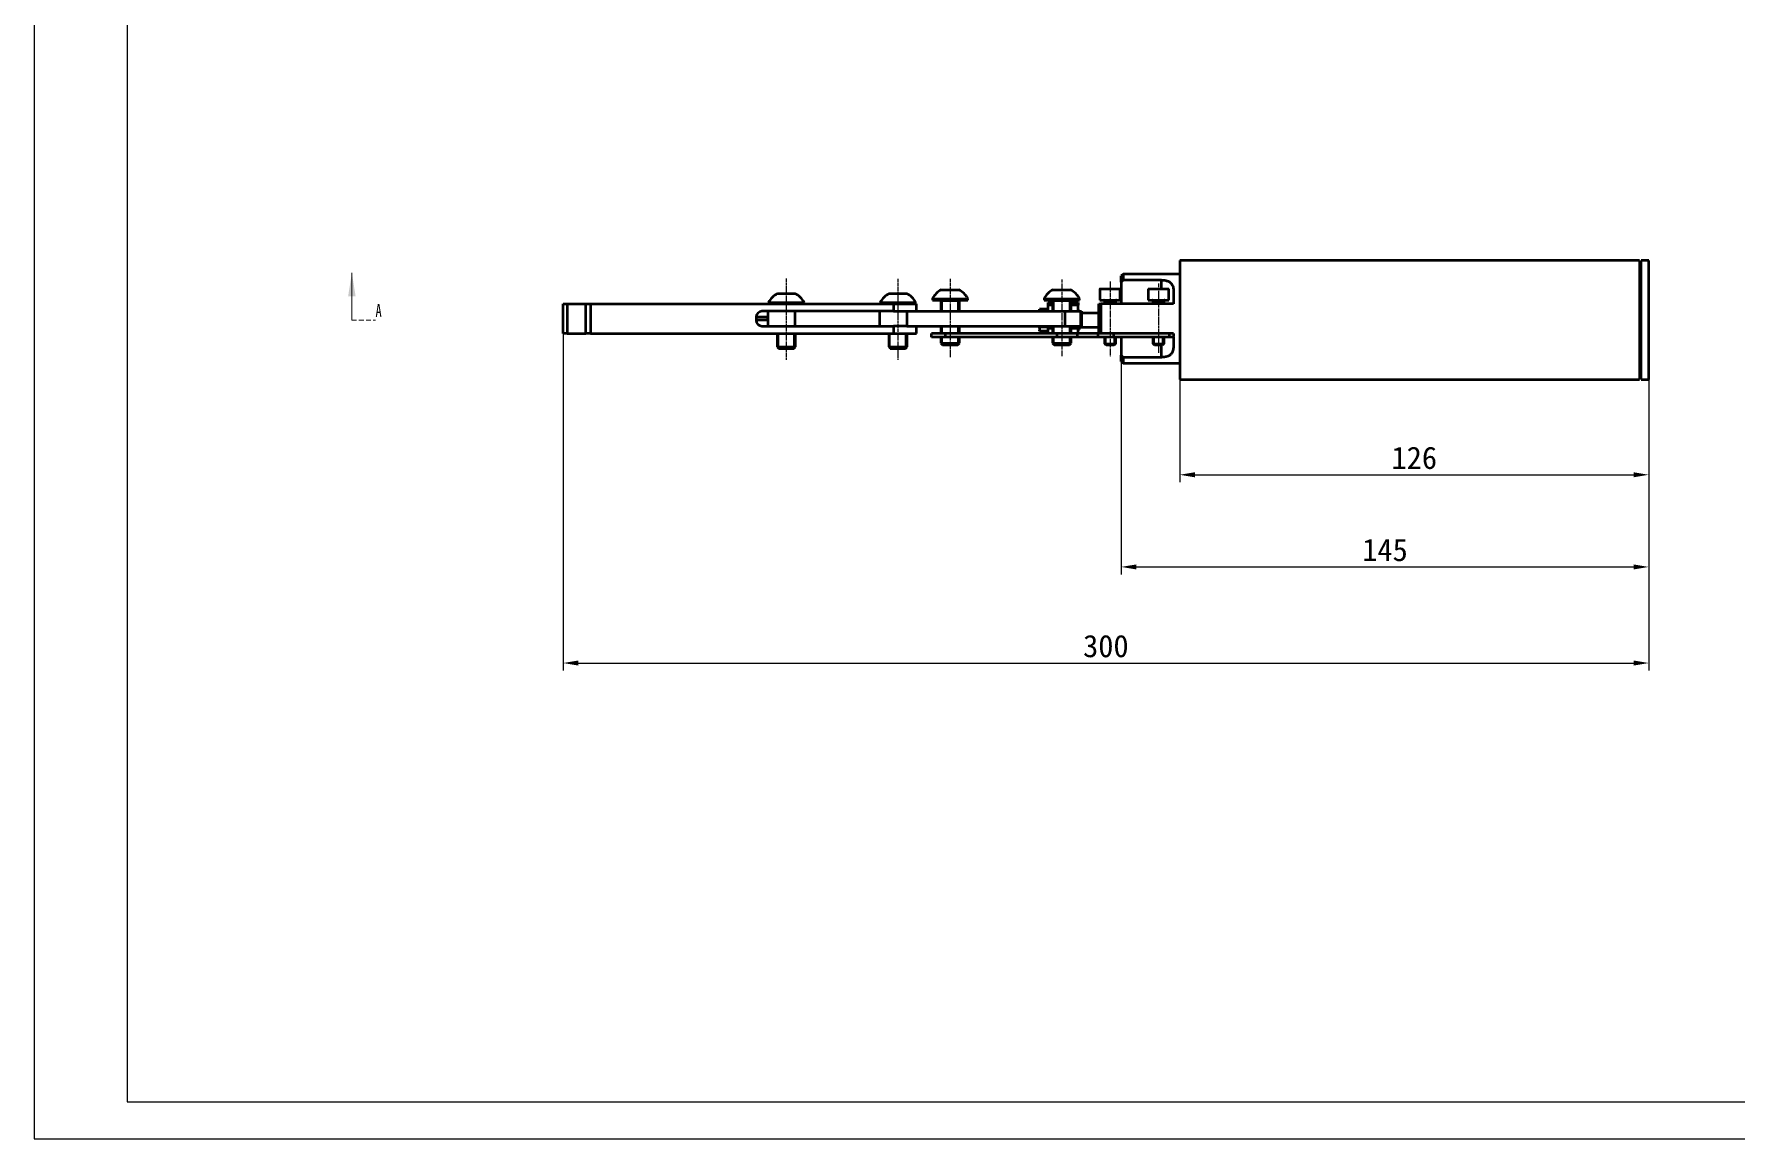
# Model space of a CAD drawing. Header units: millimetres. Extents: x -53 to 788, y -24 to 570.
# Drawn here: x -53.3 to 404, y -24.1 to 272.9 of the extents above; entities that cross this region are included whole.
import ezdxf

# ---------------------------------------------------------------- set-up
doc = ezdxf.new("R2010")
doc.units = ezdxf.units.MM
doc.header["$PDSIZE"] = -1
doc.linetypes.add('CENTER2', pattern=[1.125, 0.75, -0.125, 0.125, -0.125])
doc.linetypes.add('HIDDEN', pattern=[1.905, 1.27, -0.635])
doc.layers.add('10', color=7, linetype='Continuous')
doc.styles.add('SLDTEXTSTYLE0', font='TXT', dxfattribs={"width": 0.7})
doc.dimstyles.new('ISO-25', dxfattribs={"dimtxt": 2.5, "dimasz": 2.5, "dimexe": 1.25, "dimexo": 0.625, "dimtad": 1, "dimtxsty": 'Standard', "dimcen": 2.5, "dimadec": 0, "dimazin": 0, "dimtfac": 1, "dimtmove": 0, "dimatfit": 3, "dimfxl": 1, "dimarcsym": 0})

# ---------------------------------------------------------------- blocks, each defined once
blk = doc.blocks.new('*U53')
at = {"color": 0, "linetype": 'CENTER2', "lineweight": 25, "transparency": 16777216}
blk.add_line((0, 16.55), (0, -5.28), dxfattribs=at)
blk = doc.blocks.new('*U54')
at = {"color": 0, "linetype": 'CENTER2', "lineweight": 25, "transparency": 16777216}
blk.add_line((0, 16.47), (0, -5.28), dxfattribs=at)
blk = doc.blocks.new('*U55')
at = {"color": 0, "linetype": 'CENTER2', "lineweight": 25, "transparency": 16777216}
blk.add_line((0, 7.29), (0, -13.82), dxfattribs=at)
blk = doc.blocks.new('*U56')
at = {"color": 0, "linetype": 'CENTER2', "lineweight": 25, "transparency": 16777216}
blk.add_line((0, 16.3), (0, -4.28), dxfattribs=at)
blk = doc.blocks.new('*U57')
at = {"color": 0, "linetype": 'CENTER2', "lineweight": 25, "transparency": 16777216}
blk.add_line((0, 15.9), (0, -4.38), dxfattribs=at)
blk = doc.blocks.new('*U58')
at = {"color": 0, "linetype": 'CENTER2', "lineweight": 25, "transparency": 16777216}
blk.add_line((0, 15.31), (0, -3.31), dxfattribs=at)
blk = doc.blocks.new('*D65')
at = {"color": 0, "linetype": 'Continuous', "lineweight": -2, "transparency": 16777216}
for p, q in [((88.88, 192.4), (88.88, 101.84)), ((380.61, 180.02), (380.61, 101.84)), ((92.96, 103.84), (376.53, 103.84))]:
    blk.add_line(p, q, dxfattribs=at)
at = {"color": 0, "linetype": 'Continuous', "lineweight": 25, "transparency": 16777216}
for points in [[(92.96, 104.52), (92.96, 103.16), (88.88, 103.84)], [(376.53, 104.52), (376.53, 103.16), (380.61, 103.84)]]:
    blk.add_solid(points, dxfattribs=at)
at = {"layer": 'Defpoints', "color": 0, "linetype": 'Continuous', "lineweight": 25, "transparency": 16777216}
for p in [(88.88, 192.4), (380.61, 180.02), (380.61, 103.84)]:
    blk.add_point(p, dxfattribs=at)
at = {"color": 0, "linetype": 'Continuous', "lineweight": 25, "transparency": 16777216, "insert": (234.74, 108.36), "char_height": 3.5, "attachment_point": 5}
blk.add_mtext('{\\H1.71429x;300}', dxfattribs=at)
blk = doc.blocks.new('*D66')
at = {"color": 0, "linetype": 'Continuous', "lineweight": -2, "transparency": 16777216}
for p, q in [((238.87, 186.59), (238.87, 127.67)), ((380.61, 180.02), (380.61, 127.67)), ((242.95, 129.67), (376.53, 129.67))]:
    blk.add_line(p, q, dxfattribs=at)
at = {"color": 0, "linetype": 'Continuous', "lineweight": 25, "transparency": 16777216}
for points in [[(242.95, 130.35), (242.95, 128.99), (238.87, 129.67)], [(376.53, 130.35), (376.53, 128.99), (380.61, 129.67)]]:
    blk.add_solid(points, dxfattribs=at)
at = {"layer": 'Defpoints', "color": 0, "linetype": 'Continuous', "lineweight": 25, "transparency": 16777216}
for p in [(238.87, 186.59), (380.61, 180.02), (380.61, 129.67)]:
    blk.add_point(p, dxfattribs=at)
at = {"color": 0, "linetype": 'Continuous', "lineweight": 25, "transparency": 16777216, "insert": (309.74, 134.19), "char_height": 3.5, "attachment_point": 5}
blk.add_mtext('{\\H1.71429x;145}', dxfattribs=at)
blk = doc.blocks.new('*D67')
at = {"color": 0, "linetype": 'Continuous', "lineweight": -2, "transparency": 16777216}
for p, q in [((254.61, 180.71), (254.61, 152.44)), ((380.61, 180.02), (380.61, 152.44)), ((258.69, 154.44), (376.53, 154.44))]:
    blk.add_line(p, q, dxfattribs=at)
at = {"color": 0, "linetype": 'Continuous', "lineweight": 25, "transparency": 16777216}
for points in [[(258.69, 155.12), (258.69, 153.76), (254.61, 154.44)], [(376.53, 155.12), (376.53, 153.76), (380.61, 154.44)]]:
    blk.add_solid(points, dxfattribs=at)
at = {"layer": 'Defpoints', "color": 0, "linetype": 'Continuous', "lineweight": 25, "transparency": 16777216}
for p in [(254.61, 180.71), (380.61, 180.02), (380.61, 154.44)]:
    blk.add_point(p, dxfattribs=at)
at = {"color": 0, "linetype": 'Continuous', "lineweight": 25, "transparency": 16777216, "insert": (317.61, 158.96), "char_height": 3.5, "attachment_point": 5}
blk.add_mtext('{\\H1.71429x;126}', dxfattribs=at)

msp = doc.modelspace()

# ---------------------------------------------------------------- hatches: boundary and pattern name
at = {"layer": '10', "linetype": 'Continuous', "lineweight": 18}
h = msp.add_hatch(dxfattribs=at)
h.set_pattern_fill('ANSI31', color=256, style=0)
edge = h.paths.add_edge_path(flags=0)
edge.add_arc((277.8461, 100.2964), 0.2911, 0, 360)
h = msp.add_hatch(dxfattribs=at)
h.set_pattern_fill('ANSI31', color=256, style=0)
h.paths.add_polyline_path([(388.8461, 93.3069), (385.8461, 93.3069), (385.8461, 91.7893), (386.8461, 91.7893), (386.8461, 92.8001), (388.8461, 92.8001)], flags=0)

# ---------------------------------------------------------------- linework, layer by layer
for p, q in [((-53.2669, 569.91), (-53.2669, -24.09)), ((-28.2669, 559.91), (-28.2669, -14.09)), ((-28.2669, -14.09), (777.7331, -14.09)), ((-53.2669, -24.09), (787.7331, -24.09)), ((-53.2669, -24.09), (-28.2669, -24.09))]:
    msp.add_line(p, q)
at = {"color": 7, "linetype": 'Continuous', "lineweight": 50}
for p, q in [((378.1088, 212.0222), (254.6088, 212.0222)), ((254.6088, 212.0222), (254.6088, 180.7084)), ((378.1088, 212.0222), (378.1088, 180.7084)), ((380.6088, 212.0222), (378.6088, 212.0222)), ((378.6088, 212.011), (378.6088, 212.0222)), ((378.6088, 180.0222), (378.6088, 212.011)), ((380.6088, 212.011), (380.6088, 212.0222)), ((380.6088, 180.0222), (380.6088, 212.011)), ((239.3719, 208.3962), (238.8719, 207.8962)), ((238.8719, 206.2069), (238.8719, 207.8962)), ((239.3719, 206.7885), (238.8719, 206.2069)), ((238.8719, 206.2069), (238.8719, 200.3962)), ((254.6088, 208.3962), (239.3719, 208.3962)), ((239.3719, 208.3962), (239.3719, 206.7885)), ((249.6719, 206.7885), (239.3719, 206.7885)), ((249.6719, 204.3962), (249.6719, 206.7885)), ((378.6088, 210.0222), (378.1088, 210.0222)), ((146.5017, 203.1462), (151.2517, 203.1462)), ((176.5017, 203.1462), (181.2517, 203.1462)), ((188.1219, 201.7762), (188.1219, 201.3962)), ((188.1219, 201.7762), (197.6219, 201.7762)), ((188.1219, 201.3962), (197.6219, 201.3962)), ((190.4969, 204.1462), (195.2469, 204.1462)), ((197.6219, 201.3962), (197.6219, 201.7762)), ((218.1219, 201.7762), (218.1219, 201.3962)), ((218.1219, 201.7762), (227.6219, 201.7762)), ((218.1219, 201.3962), (227.6219, 201.3962)), ((220.4969, 204.1462), (225.2469, 204.1462)), ((227.6219, 201.3962), (227.6219, 201.7762)), ((233.1219, 204.2962), (233.1219, 201.3962)), ((234.8484, 204.2962), (233.1219, 204.2962)), ((233.1219, 201.3962), (238.6219, 201.3962)), ((233.2219, 204.3962), (234.8857, 204.3962)), ((238.6219, 204.2962), (234.8484, 204.2962)), ((234.8857, 204.3962), (238.5219, 204.3962)), ((238.6219, 201.3962), (238.6219, 204.2962)), ((246.1219, 204.2962), (246.1219, 201.3962)), ((247.8484, 204.2962), (246.1219, 204.2962)), ((246.1219, 201.3962), (251.6219, 201.3962)), ((246.2219, 204.3962), (247.8857, 204.3962)), ((251.6219, 204.2962), (247.8484, 204.2962)), ((247.8857, 204.3962), (251.5219, 204.3962)), ((251.6219, 201.3962), (251.6219, 204.2962)), ((252.8719, 204.1007), (252.8719, 200.3962)), ((88.8767, 192.3962), (88.8767, 200.3962)), ((88.8767, 200.3962), (89.9484, 200.3962)), ((89.9484, 200.3962), (89.9484, 192.3962)), ((89.9484, 200.3962), (95.0465, 200.3962)), ((95.0465, 192.3962), (95.0465, 200.3962)), ((95.0465, 200.3962), (96.2655, 200.3962)), ((96.2655, 200.3962), (96.2655, 192.3962)), ((96.2655, 200.3962), (177.6946, 200.3962)), ((140.772, 196.7962), (140.772, 195.9962)), ((143.8456, 196.7962), (140.772, 196.7962)), ((177.6946, 198.3962), (142.3266, 198.3962)), ((143.8456, 196.7962), (143.8456, 195.9962)), ((143.8767, 198.3962), (143.8767, 194.3962)), ((144.1267, 200.7762), (144.1267, 200.3962)), ((144.1267, 200.7762), (153.6267, 200.7762)), ((151.2525, 194.3962), (151.2525, 198.3962)), ((153.6267, 200.3962), (153.6267, 200.7762)), ((173.8767, 198.3962), (173.8767, 194.3962)), ((174.1267, 200.7762), (174.1267, 200.3962)), ((174.1267, 200.7762), (183.6267, 200.7762)), ((177.6946, 200.3962), (177.6946, 198.3962)), ((177.6946, 200.3962), (183.8767, 200.3962)), ((177.6946, 198.3962), (181.2525, 198.3962)), ((181.2525, 198.3962), (181.2525, 194.3962)), ((181.2525, 198.3962), (223.7236, 198.3962)), ((183.6267, 200.3962), (183.6267, 200.7762)), ((183.8767, 198.3962), (183.8767, 200.3962)), ((190.3719, 201.1962), (190.3719, 198.3962)), ((195.3719, 201.1962), (190.3719, 201.1962)), ((195.3719, 198.3962), (195.3719, 201.1962)), ((216.8702, 198.5909), (216.9386, 198.9836)), ((216.9386, 198.9836), (216.8702, 198.7714)), ((216.8702, 198.5909), (216.8702, 198.7714)), ((216.8702, 198.5909), (216.8702, 198.3962)), ((219.2019, 198.9836), (216.9386, 198.9836)), ((219.2702, 200.7436), (220.3719, 200.7436)), ((219.2702, 200.0466), (219.2702, 200.7436)), ((220.3719, 200.0466), (219.2702, 200.0466)), ((219.2702, 198.3962), (219.2702, 200.0466)), ((220.3719, 201.1962), (220.3719, 198.3962)), ((225.3719, 201.1962), (220.3719, 201.1962)), ((223.7236, 198.3962), (223.7236, 194.3962)), ((223.7236, 198.3962), (227.9191, 198.3962)), ((225.3719, 198.3962), (225.3719, 201.1962)), ((225.3719, 200.7436), (227.2702, 200.7436)), ((227.2702, 200.0466), (225.3719, 200.0466)), ((227.2702, 200.7436), (227.2702, 200.0466)), ((227.2702, 198.3962), (227.2702, 200.0466)), ((227.6719, 198.5222), (227.2702, 198.5222)), ((227.6719, 198.3962), (227.6719, 198.5222)), ((227.9191, 198.3962), (227.9191, 194.3962)), ((227.9191, 198.3962), (228.2113, 198.3962)), ((228.2113, 198.3962), (228.2113, 194.3962)), ((228.2113, 198.3962), (228.2133, 198.3962)), ((228.2133, 194.3962), (228.2133, 198.3962)), ((232.8719, 197.9222), (228.2133, 197.9222)), ((232.8719, 192.3962), (232.8719, 200.3962)), ((232.8719, 200.3962), (233.3719, 200.3962)), ((233.3719, 200.3962), (233.3719, 192.3962)), ((252.8719, 200.3962), (233.3719, 200.3962)), ((234.3719, 201.1962), (234.3719, 200.3962)), ((234.3719, 201.1962), (237.3719, 201.1962)), ((237.3719, 200.3962), (237.3719, 201.1962)), ((247.3719, 201.1962), (247.3719, 200.3962)), ((247.3719, 201.1962), (250.3719, 201.1962)), ((250.3719, 200.3962), (250.3719, 201.1962)), ((89.9484, 192.3962), (88.8767, 192.3962)), ((89.9484, 192.3962), (95.0465, 192.3962)), ((96.2655, 192.3962), (95.0465, 192.3962)), ((96.2655, 192.3962), (177.6946, 192.3962)), ((143.8456, 195.9962), (140.772, 195.9962)), ((142.3266, 194.3962), (177.6946, 194.3962)), ((146.3767, 192.3962), (146.3767, 188.8412)), ((151.3767, 188.8412), (151.3767, 192.3962)), ((176.3767, 192.3962), (176.3767, 188.8412)), ((177.6946, 194.3962), (177.6946, 192.3962)), ((181.2525, 194.3962), (177.6946, 194.3962)), ((177.6946, 192.3962), (183.8767, 192.3962)), ((181.2525, 194.3962), (223.7236, 194.3962)), ((181.3767, 188.8412), (181.3767, 192.3962)), ((183.8767, 192.3962), (183.8767, 194.3962)), ((187.8719, 191.3962), (187.8719, 192.3962)), ((191.6897, 192.3962), (187.8719, 192.3962)), ((190.3719, 194.3962), (190.3719, 192.3962)), ((191.6897, 191.3962), (191.6897, 192.3962)), ((221.6897, 192.3962), (191.6897, 192.3962)), ((195.3719, 192.3962), (195.3719, 194.3962)), ((216.8702, 193.8875), (216.8702, 194.3962)), ((216.8702, 193.8875), (216.9386, 194.0996)), ((216.8702, 193.8875), (216.8702, 193.273)), ((216.9386, 193.0608), (216.8702, 193.273)), ((216.9386, 194.0996), (216.9051, 194.3962)), ((219.2019, 194.0996), (216.9386, 194.0996)), ((219.2019, 193.0608), (216.9386, 193.0608)), ((219.2354, 194.3962), (219.2019, 194.0996)), ((219.2702, 194.1271), (219.2702, 194.3962)), ((219.2702, 194.1271), (220.3719, 194.1271)), ((219.2702, 193.8483), (219.2702, 194.1271)), ((219.2702, 193.8483), (220.3719, 193.8483)), ((219.2702, 192.3962), (219.2702, 193.8483)), ((220.3719, 194.3962), (220.3719, 192.3962)), ((221.6897, 191.3962), (221.6897, 192.3962)), ((227.0798, 192.3962), (221.6897, 192.3962)), ((223.7236, 194.3962), (227.9191, 194.3962)), ((225.3719, 192.3962), (225.3719, 194.3962)), ((225.3719, 194.1271), (227.2702, 194.1271)), ((225.3719, 193.8483), (227.2702, 193.8483)), ((227.0798, 191.3962), (227.0798, 192.3962)), ((232.6639, 192.3962), (227.0798, 192.3962)), ((227.2702, 194.1271), (227.2702, 194.3962)), ((227.2702, 193.8483), (227.2702, 194.1271)), ((227.2702, 192.3962), (227.2702, 193.8483)), ((227.2702, 193.5222), (227.6719, 193.5222)), ((227.6719, 193.5222), (227.6719, 194.3962)), ((227.6719, 194.1222), (232.8719, 194.1222)), ((227.9191, 194.3962), (228.2113, 194.3962)), ((228.2113, 194.3962), (228.2133, 194.3962)), ((232.6639, 191.3962), (232.6639, 192.3962)), ((236.8719, 192.3962), (232.6639, 192.3962)), ((236.8719, 191.3962), (236.8719, 192.3962)), ((251.8719, 192.3962), (236.8719, 192.3962)), ((251.8719, 191.3962), (251.8719, 192.3962)), ((252.8214, 192.3962), (251.8719, 192.3962)), ((252.8719, 192.3962), (252.8214, 192.3962)), ((252.8719, 192.3962), (252.8719, 191.6003)), ((146.3767, 188.8412), (146.8217, 188.3962)), ((146.3767, 188.8412), (151.3767, 188.8412)), ((146.8217, 188.3962), (150.9317, 188.3962)), ((150.9317, 188.3962), (151.3767, 188.8412)), ((176.3767, 188.8412), (176.8217, 188.3962)), ((176.3767, 188.8412), (181.3767, 188.8412)), ((176.8217, 188.3962), (180.9317, 188.3962)), ((180.9317, 188.3962), (181.3767, 188.8412)), ((191.6897, 191.3962), (187.8719, 191.3962)), ((190.3719, 191.3962), (190.3719, 189.8412)), ((190.3719, 189.8412), (190.8169, 189.3962)), ((190.3719, 189.8412), (195.3719, 189.8412)), ((190.8169, 189.3962), (194.9269, 189.3962)), ((221.6897, 191.3962), (191.6897, 191.3962)), ((194.9269, 189.3962), (195.3719, 189.8412)), ((195.3719, 189.8412), (195.3719, 191.3962)), ((220.3719, 191.3962), (220.3719, 189.8412)), ((220.3719, 189.8412), (220.8169, 189.3962)), ((220.3719, 189.8412), (225.3719, 189.8412)), ((220.8169, 189.3962), (224.9269, 189.3962)), ((227.0798, 191.3962), (221.6897, 191.3962)), ((224.9269, 189.3962), (225.3719, 189.8412)), ((225.3719, 189.8412), (225.3719, 191.3962)), ((232.6639, 191.3962), (227.0798, 191.3962)), ((236.8719, 191.3962), (232.6639, 191.3962)), ((234.3719, 191.3962), (234.3719, 189.6462)), ((234.3719, 189.6462), (234.8049, 189.3962)), ((234.3719, 189.6462), (237.3719, 189.6462)), ((234.8049, 189.3962), (236.9389, 189.3962)), ((251.8719, 191.3962), (236.8719, 191.3962)), ((236.9389, 189.3962), (237.3719, 189.6462)), ((237.3719, 189.6462), (237.3719, 191.3962)), ((238.8719, 191.3962), (238.8719, 186.5855)), ((247.3719, 191.3962), (247.3719, 189.6462)), ((247.3719, 189.6462), (247.8049, 189.3962)), ((247.3719, 189.6462), (250.3719, 189.6462)), ((247.8049, 189.3962), (249.9389, 189.3962)), ((249.6719, 186.0039), (249.6719, 189.3962)), ((249.9389, 189.3962), (250.3719, 189.6462)), ((250.3719, 189.6462), (250.3719, 191.3962)), ((252.8719, 191.3962), (251.8719, 191.3962)), ((252.8719, 191.3962), (252.8719, 191.6003)), ((252.8719, 191.3962), (252.8719, 188.6916)), ((238.8719, 184.8962), (238.8719, 186.5855)), ((238.8719, 186.5855), (239.3719, 186.0039)), ((238.8719, 184.8962), (239.3719, 184.3962)), ((239.3719, 186.0039), (239.3719, 184.3962)), ((249.6719, 186.0039), (239.3719, 186.0039)), ((239.3719, 184.3962), (254.6088, 184.3962)), ((254.6088, 180.7084), (254.6088, 180.0222)), ((254.6088, 180.0222), (378.1088, 180.0222)), ((378.1088, 182.0222), (378.6088, 182.0222)), ((378.1088, 180.7084), (378.1088, 180.0222)), ((378.6088, 180.0222), (380.6088, 180.0222))]:
    msp.add_line(p, q, dxfattribs=at)
at = {"color": 7, "linetype": 'Continuous', "lineweight": 18}
msp.add_line((32.135, 196.0222), (32.135, 208.7222), dxfattribs=at)
at = {"linetype": 'Continuous', "lineweight": 25}
for p, q in [((190.8169, 198.3962), (190.8169, 201.1962)), ((194.9269, 198.3962), (194.9269, 201.1962)), ((220.8169, 198.3962), (220.8169, 201.1962)), ((224.9269, 198.3962), (224.9269, 201.1962)), ((234.8049, 200.3962), (234.8049, 201.1962)), ((236.9389, 200.3962), (236.9389, 201.1962)), ((247.8049, 200.3962), (247.8049, 201.1962)), ((249.9389, 200.3962), (249.9389, 201.1962)), ((146.8217, 188.3962), (146.8217, 192.3962)), ((150.9317, 188.3962), (150.9317, 192.3962)), ((176.8217, 188.3962), (176.8217, 192.3962)), ((180.9317, 188.3962), (180.9317, 192.3962)), ((190.8169, 192.3962), (190.8169, 194.3962)), ((194.9269, 192.3962), (194.9269, 194.3962)), ((220.8169, 192.3962), (220.8169, 194.3962)), ((224.9269, 192.3962), (224.9269, 194.3962)), ((190.8169, 189.3962), (190.8169, 191.3962)), ((194.9269, 189.3962), (194.9269, 191.3962)), ((220.8169, 189.3962), (220.8169, 191.3962)), ((224.9269, 189.3962), (224.9269, 191.3962)), ((234.8049, 189.3962), (234.8049, 191.3962)), ((236.9389, 189.3962), (236.9389, 191.3962)), ((247.8049, 189.3962), (247.8049, 191.3962)), ((249.9389, 189.3962), (249.9389, 191.3962))]:
    msp.add_line(p, q, dxfattribs=at)
at = {"color": 7, "linetype": 'HIDDEN', "lineweight": 18}
msp.add_line((32.135, 196.0222), (38.485, 196.0222), dxfattribs=at)
at = {"color": 7, "linetype": 'Continuous', "lineweight": 50, "flags": 128}
for points in [[(143.8767, 197.1148), (143.8755, 197.1083), (143.8456, 196.7962)], [(143.8456, 195.9962), (143.8755, 195.684), (143.8767, 195.6776)]]:
    msp.add_lwpolyline(points, dxfattribs=at)
at = {"color": 7, "linetype": 'Continuous', "lineweight": 50}
for centre, radius, start, end in [((148.8767, 198.3912), 5.3151, 116.540871, 153.33838), ((148.8767, 198.3912), 5.3151, 26.66162, 63.459129), ((178.8767, 198.3912), 5.3151, 116.540871, 153.33838), ((178.8767, 198.3912), 5.3151, 26.66162, 63.459129), ((192.8719, 199.3912), 5.3151, 116.540871, 153.33838), ((190.1719, 201.1962), 0.2, 0, 90), ((192.8719, 199.3912), 5.3151, 26.66162, 63.459129), ((195.5719, 201.1962), 0.2, 90, 180), ((222.8719, 199.3912), 5.3151, 116.540871, 153.33838), ((220.1719, 201.1962), 0.2, 0, 90), ((222.8719, 199.3912), 5.3151, 26.66162, 63.459129), ((225.5719, 201.1962), 0.2, 90, 180), ((233.2219, 204.2962), 0.1, 90, 180), ((234.1719, 201.1962), 0.2, 0, 90), ((237.5719, 201.1962), 0.2, 90, 180), ((238.5219, 204.2962), 0.1, 360, 90), ((246.2219, 204.2962), 0.1, 90, 180), ((247.1719, 201.1962), 0.2, 0, 90), ((250.5719, 201.1962), 0.2, 90, 180), ((251.5219, 204.2962), 0.1, 0, 90), ((142.3496, 196.8185), 1.5778, 90.835711, 180.812015), ((142.3496, 195.9738), 1.5778, 179.187985, 269.164289)]:
    msp.add_arc(centre, radius, start, end, dxfattribs=at)
for points, knots in [([(249.6719, 206.7885), (249.9908, 206.7726), (250.6283, 206.7407), (251.4808, 206.4827), (252.1687, 206.0615), (252.7117, 205.3573), (252.8644, 204.6495), (252.871, 204.1647), (252.8719, 204.1007)], [0, 0, 0, 0, 0.16210598, 0.32402976, 0.49064759, 0.67509811, 0.95715284, 1, 1, 1, 1]), ([(252.8719, 188.6916), (252.8403, 188.2901), (252.7838, 187.5721), (252.2505, 186.7906), (251.4804, 186.2982), (250.5793, 186.0432), (249.9439, 186.0157), (249.6719, 186.0039)], [0, 0, 0, 0, 0.27518498, 0.49204238, 0.67634927, 0.86140762, 1, 1, 1, 1])]:
    msp.add_open_spline(points, degree=3, knots=knots, dxfattribs=at)
at = {"color": 7, "linetype": 'Continuous', "lineweight": 18}
msp.add_solid([(32.135, 208.7222), (31.119, 202.3722), (33.151, 202.3722)], dxfattribs=at)

# ---------------------------------------------------------------- block references
at = {"linetype": 'CENTER2', "lineweight": 25}
for name, p in [('*U53', (148.8767, 190.6187)), ('*U54', (178.8767, 190.6187)), ('*U55', (192.8719, 199.7962)), ('*U56', (222.8719, 190.6187)), ('*U57', (235.8719, 190.5212)), ('*U58', (248.8719, 190.5212))]:
    msp.add_blockref(name, p, dxfattribs=at)

# ---------------------------------------------------------------- texts
at = {"color": 7, "linetype": 'Continuous', "insert": (38.485, 200.346), "char_height": 3.5, "attachment_point": 1, "style": 'SLDTEXTSTYLE0'}
msp.add_mtext('A', dxfattribs=at)

# ---------------------------------------------------------------- dimensions: what is measured, and where the dimension line sits
at = {"linetype": 'Continuous', "lineweight": 25}
for base, p1, angle, text, picture, middle in [((380.6088, 103.8362), (88.8767, 192.3962), 180, '{\\H1.71429x;300}', '*D65', (234.7428, 103.8362)), ((380.6088, 154.4395), (254.6088, 180.7084), 0, '{\\H1.71429x;126}', '*D67', (317.6088, 154.4395))]:
    dim = msp.add_linear_dim(base=base, p1=p1, p2=(380.6088, 180.0222), angle=angle, text=text, dimstyle='ISO-25', override={"dimtxt": 3.5, "dimasz": 4.08, "dimexe": 2, "dimexo": 0, "dimgap": 1.524, "dimtih": 1, "dimtoh": 1, "dimlfac": 2, "dimzin": 0, "dimadec": 2, "dimtzin": 0}, dxfattribs=at)
    dim.commit()
    dim.dimension.update_dxf_attribs({"geometry": picture, "text_midpoint": middle, "dimtype": 160})
dim = msp.add_linear_dim(base=(380.6088, 129.6686), p1=(238.8719, 186.5855), p2=(380.6088, 180.0222), text='{\\H1.71429x;145}', dimstyle='ISO-25', override={"dimtxt": 3.5, "dimasz": 4.08, "dimexe": 2, "dimexo": 0, "dimgap": 1.524, "dimtih": 1, "dimtoh": 1, "dimlfac": 2, "dimzin": 0, "dimadec": 2, "dimtzin": 0}, dxfattribs=at)
dim.commit()
dim.dimension.update_dxf_attribs({"geometry": '*D66', "text_midpoint": (309.7404, 129.6686), "dimtype": 160})

doc.saveas('drawing.dxf')
